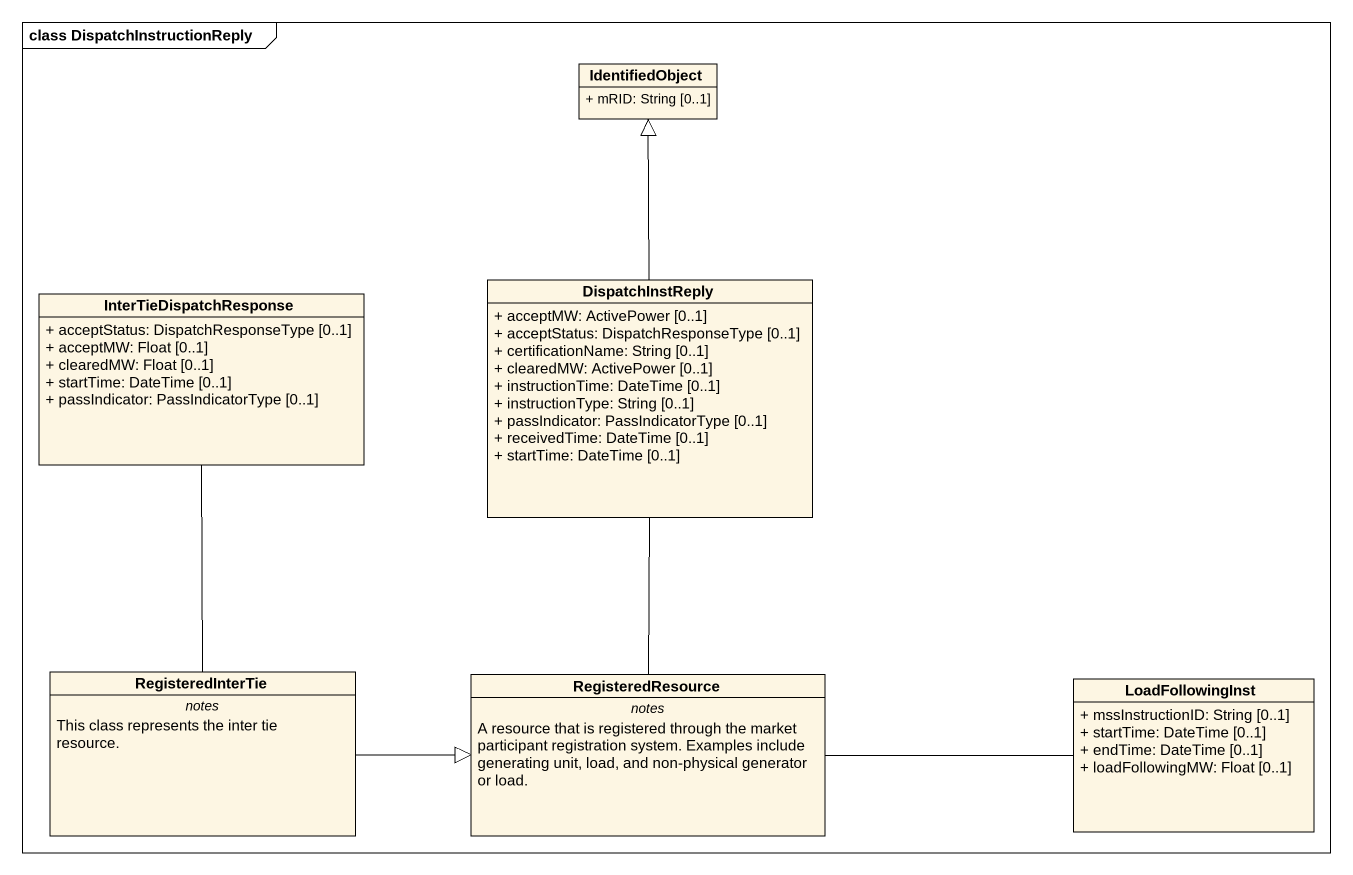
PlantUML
@startuml
mainframe class DispatchInstructionReply
hide circle
hide empty members
skinparam classAttributeIconSize 0
class IdentifiedObject {
  + mRID: String [0..1]
}
class InterTieDispatchResponse {
  + acceptStatus: DispatchResponseType [0..1]
  + acceptMW: Float [0..1]
  + clearedMW: Float [0..1]
  + startTime: DateTime [0..1]
  + passIndicator: PassIndicatorType [0..1]
}
class DispatchInstReply {
  + acceptMW: ActivePower [0..1]
  + acceptStatus: DispatchResponseType [0..1]
  + certificationName: String [0..1]
  + clearedMW: ActivePower [0..1]
  + instructionTime: DateTime [0..1]
  + instructionType: String [0..1]
  + passIndicator: PassIndicatorType [0..1]
  + receivedTime: DateTime [0..1]
  + startTime: DateTime [0..1]
}
class RegisteredInterTie {
  -- notes --
  This class represents the inter tie resource.
}
class RegisteredResource {
  -- notes --
  A resource that is registered through the market participant registration system. Examples include generating unit, load, and non-physical generator or load.
}
class LoadFollowingInst {
  + mssInstructionID: String [0..1]
  + startTime: DateTime [0..1]
  + endTime: DateTime [0..1]
  + loadFollowingMW: Float [0..1]
}
DispatchInstReply -up-|> IdentifiedObject
RegisteredInterTie -up- InterTieDispatchResponse
RegisteredInterTie -right-|> RegisteredResource
RegisteredResource -up- DispatchInstReply
RegisteredResource -right- LoadFollowingInst
@enduml
